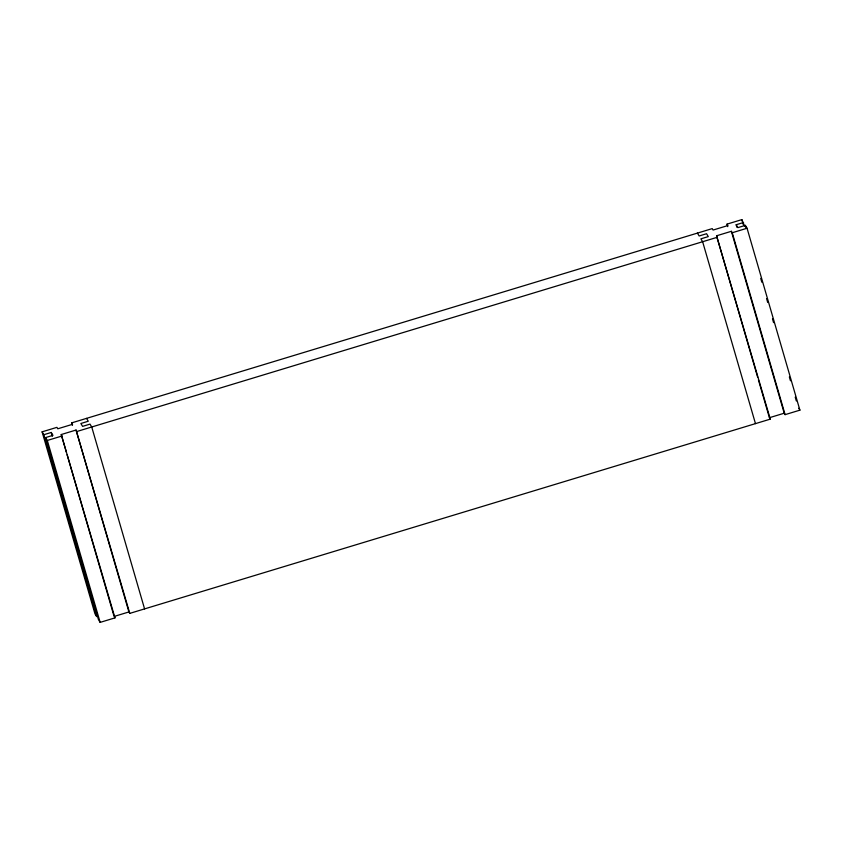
<?xml version="1.0" encoding="UTF-8"?>
<svg xmlns="http://www.w3.org/2000/svg" width="842" height="842" viewBox="0 0 842 842"><rect width="100%" height="100%" fill="white"/><g stroke="black" fill="none" stroke-linecap="round" stroke-linejoin="round"><path stroke-width="1.26" d="M42.1 431.841L43.837 434.714L96.683 616.628L94.946 613.755L42.1 431.841L56.909 427.357L57.782 428.788L72.591 424.294L71.717 422.863L712.227 228.614L713.09 230.045L727.898 225.551L727.035 224.119L741.844 219.625L744.686 226.287M43.837 434.714L51.236 432.472L52.972 435.346L45.573 437.587L98.419 619.501L100.156 622.375L114.965 617.881L61.245 434.535L76.054 430.041L129.773 613.386L770.283 419.137L716.563 235.792L731.372 231.308L732.245 232.739L785.091 414.643L799.9 410.159L747.054 228.245L745.317 225.372L737.908 227.624L736.171 224.751L743.581 222.499M45.573 437.587L47.31 440.461L62.119 435.977M76.927 431.483L717.437 237.233M732.245 232.739L747.054 228.245M129.773 613.386L128.91 611.955L114.102 616.449L114.965 617.881M758.4 379.805L769.409 417.706L784.218 413.212L785.091 414.643M697.418 233.097L699.155 235.97L706.554 233.729L708.29 236.602L700.891 238.844L702.628 241.717L755.474 423.631M798.742 408.244L799.9 410.159M769.409 417.706L770.283 419.137M86.526 418.369L88.263 421.242L80.864 423.494L82.6 426.368L89.999 424.115L91.736 426.989L144.582 608.903M745.317 225.372L746.054 227.898M760.726 278.428L761.831 282.217M766.599 298.647L767.704 302.436M772.472 318.855L773.577 322.644M789.354 376.963L790.459 380.752M795.227 397.171L796.332 400.96M741.844 219.625L743.307 224.677M736.171 224.751L736.908 227.277M731.372 231.308L784.218 413.212M727.035 224.119L727.772 226.645M716.563 235.792L757.674 377.279M76.054 430.041L128.91 611.955M71.717 422.863L72.454 425.389M61.245 434.535L66.392 452.228M67.118 454.754L113.733 615.186M51.236 432.472L52.341 436.261M47.31 440.461L100.156 622.375"/></g></svg>
